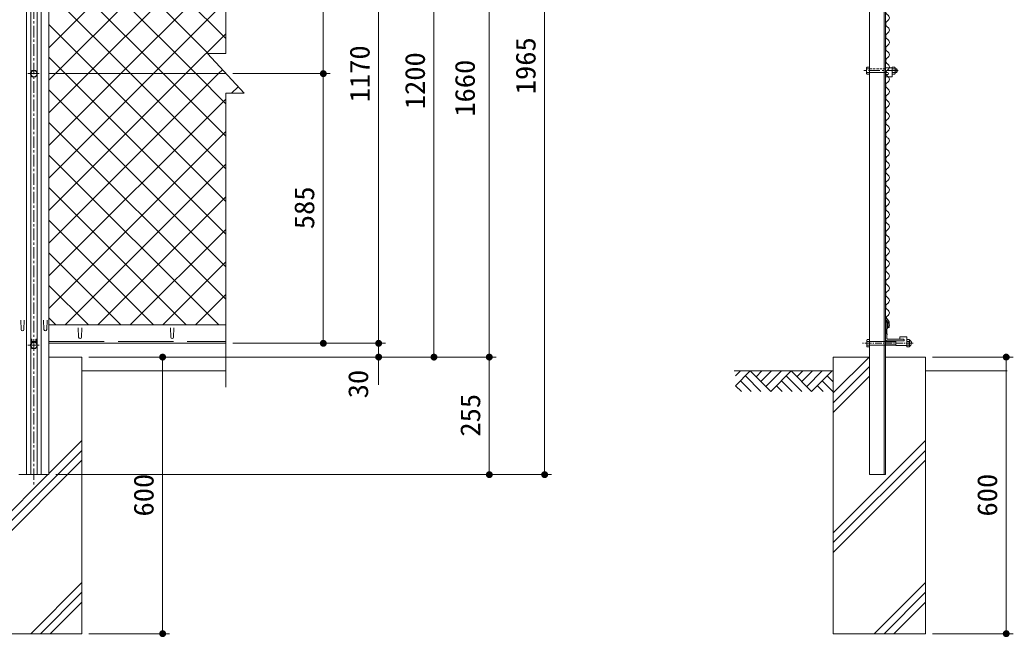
# Model space of a CAD drawing. Units: millimetres at full size. Extents: x -4455 to 4455, y -3150 to 3150.
# Drawn here: x -1538 to 616, y -671 to 668 of the extents above; entities that cross this region are included whole.
import ezdxf
from ezdxf.enums import TextEntityAlignment as Align

# ---------------------------------------------------------------- set-up
doc = ezdxf.new("R2010")
doc.units = ezdxf.units.MM
doc.header["$LTSCALE"] = 20
for name, pattern in [('DASHED', [7.5, 6, -1.5]), ('USER1', [2, 1.25, -0.25, 0.25, -0.25]), ('USER2', [0.375, 0.25, -0.125]), ('USER3', [4.7625, 3.175, -1.5875]), ('USER4', [1.125, 0.75, -0.125, 0.125, -0.125])]:
    doc.linetypes.add(name, pattern=pattern)
for name, color, linetype, lineweight in [('0-0_5寸法', 1, 'Continuous', 18), ('0-1_SUNPOU', 1, 'Continuous', 18), ('0-2_1部材', 3, 'Continuous', 18), ('0-3_2網', 4, 'Continuous', 18), ('0-6_0', 1, 'Continuous', 18), ('0-7_8部品', 7, 'Continuous', 18), ('0-8_GL', 7, 'Continuous', 18), ('0-9_4基礎', 4, 'Continuous', 18), ('0-A_中心線', 1, 'USER1', 18), ('0-B_AMI', 3, 'Continuous', 18)]:
    doc.layers.add(name, color=color, linetype=linetype, lineweight=lineweight)
doc.styles.add('ＭＳ ゴシック', font='')
doc.styles.get('ＭＳ ゴシック').set_extended_font_data('MS Gothic')

# ---------------------------------------------------------------- blocks, each defined once
blk = doc.blocks.new('M1')
at = {"layer": '0-1_SUNPOU'}
blk.add_line((-5, 0), (-38.58, 0), dxfattribs=at)
for points in [[(0, 0), (-5, 0), (-4.96, 0.63)], [(0, 0), (-4.96, -0.63), (-5, 0)], [(0, 0), (-4.96, 0.63), (-4.84, 1.24)], [(0, 0), (-4.84, -1.24), (-4.96, -0.63)], [(0, 0), (-4.84, 1.24), (-4.65, 1.84)], [(0, 0), (-4.65, -1.84), (-4.84, -1.24)], [(0, 0), (-4.65, 1.84), (-4.38, 2.41)], [(0, 0), (-4.38, -2.41), (-4.65, -1.84)], [(0, 0), (-4.38, 2.41), (-4.05, 2.94)], [(0, 0), (-4.05, -2.94), (-4.38, -2.41)], [(0, 0), (-4.05, 2.94), (-3.64, 3.42)], [(0, 0), (-3.64, -3.42), (-4.05, -2.94)], [(0, 0), (-3.64, 3.42), (-3.19, 3.85)], [(0, 0), (-3.19, -3.85), (-3.64, -3.42)], [(0, 0), (-3.19, 3.85), (-2.68, 4.22)], [(0, 0), (-2.68, -4.22), (-3.19, -3.85)], [(0, 0), (-2.68, 4.22), (-2.13, 4.52)], [(0, 0), (-2.13, -4.52), (-2.68, -4.22)], [(0, 0), (-2.13, 4.52), (-1.55, 4.76)], [(0, 0), (-1.55, -4.76), (-2.13, -4.52)], [(0, 0), (-1.55, 4.76), (-0.94, 4.91)], [(0, 0), (-0.94, -4.91), (-1.55, -4.76)], [(0, 0), (-0.94, 4.91), (-0.31, 4.99)], [(0, 0), (-0.31, -4.99), (-0.94, -4.91)], [(0, 0), (-0.31, 4.99), (0.31, 4.99)], [(0, 0), (0.31, -4.99), (-0.31, -4.99)], [(0, 0), (0.31, 4.99), (0.94, 4.91)], [(0, 0), (0.94, 4.91), (1.55, 4.76)], [(0, 0), (1.55, 4.76), (2.13, 4.52)], [(0, 0), (2.13, 4.52), (2.68, 4.22)], [(0, 0), (2.68, 4.22), (3.19, 3.85)], [(0, 0), (3.19, 3.85), (3.64, 3.42)], [(0, 0), (3.64, 3.42), (4.05, 2.94)], [(0, 0), (4.05, 2.94), (4.38, 2.41)], [(0, 0), (4.38, 2.41), (4.65, 1.84)], [(0, 0), (4.65, 1.84), (4.84, 1.24)], [(0, 0), (4.84, 1.24), (4.96, 0.63)], [(0, 0), (4.96, 0.63), (5, 0)], [(0, 0), (0.94, -4.91), (0.31, -4.99)], [(0, 0), (1.55, -4.76), (0.94, -4.91)], [(0, 0), (2.13, -4.52), (1.55, -4.76)], [(0, 0), (2.68, -4.22), (2.13, -4.52)], [(0, 0), (3.19, -3.85), (2.68, -4.22)], [(0, 0), (3.64, -3.42), (3.19, -3.85)], [(0, 0), (4.05, -2.94), (3.64, -3.42)], [(0, 0), (4.38, -2.41), (4.05, -2.94)], [(0, 0), (4.65, -1.84), (4.38, -2.41)], [(0, 0), (4.84, -1.24), (4.65, -1.84)], [(0, 0), (4.96, -0.63), (4.84, -1.24)], [(0, 0), (5, 0), (4.96, -0.63)]]:
    blk.add_solid(points, dxfattribs=at)
blk = doc.blocks.new('GL-マーク')
at = {"layer": '0-6_0'}
for p, q in [((-278.75, -14.14), (-264.61, 0)), ((-278.75, -42.43), (-236.32, 0)), ((-236.32, 0), (-177.24, -59.08)), ((-203.01, 0), (-219.67, -16.66)), ((-174.73, 0), (-205.53, -30.8)), ((-146.45, 0), (-191.38, -44.94)), ((-118.16, 0), (-177.24, -59.08)), ((-118.16, 0), (-59.08, -59.08)), ((-84.85, 0), (-101.51, -16.65)), ((-56.57, 0), (-87.36, -30.8)), ((-28.28, 0), (-73.22, -44.94)), ((0, 0), (-59.08, -59.08)), ((-264.61, -28.28), (-233.81, -59.08)), ((-250.46, -14.14), (-205.53, -59.08)), ((-146.44, -28.28), (-115.65, -59.08)), ((-132.3, -14.14), (-87.37, -59.08)), ((2.51, -59.08), (-28.28, -28.28)), ((3.33, -31.61), (-14.14, -14.14)), ((-278.75, -42.43), (-262.09, -59.08)), ((-160.59, -42.43), (-143.93, -59.08)), ((-25.77, -59.08), (-42.43, -42.43))]:
    blk.add_line(p, q, dxfattribs=at)
blk = doc.blocks.new('NAMIX13')
at = {"layer": '0-B_AMI'}
for centre, start, end in [((-71.1, -133.3), 298.07249, 61.92751), ((71.1, -400), 118.07249, 241.92751), ((71.1, -933.3), 118.07249, 241.92751), ((-71.1, -666.7), 298.07249, 61.92751), ((-71.1, -1200), 298.07249, 61.92751), ((71.1, -1466.7), 118.07249, 241.92751), ((-71.1, -1733.3), 298.07249, 61.92751), ((71.1, -2000), 118.07249, 241.92751), ((-71.1, -2266.7), 298.07249, 61.92751), ((71.1, -2533.3), 118.07249, 241.92751), ((71.1, -3066.7), 118.07249, 241.92751), ((-71.1, -2800), 298.07249, 61.92751), ((-71.1, -3333.3), 298.07249, 61.92751), ((71.1, -3600), 118.07249, 241.92751), ((-71.1, -3866.7), 298.07249, 61.92751), ((71.1, -4133.3), 118.07249, 241.92751), ((-71.1, -4400), 298.07249, 61.92751), ((71.1, -4666.7), 118.07249, 241.92751), ((71.1, -5200), 118.07249, 241.92751), ((-71.1, -4933.3), 298.07249, 61.92751), ((71.1, -5733.3), 118.07249, 241.92751), ((-71.1, -5466.7), 298.07249, 61.92751)]:
    blk.add_arc(centre, 151.1, start, end, dxfattribs=at)

msp = doc.modelspace()

# ---------------------------------------------------------------- linework, layer by layer
at = {"layer": '0-0_5寸法'}
for p, q in [((-519.92, 1596.57), (-519.92, -63.43)), ((-879.92, 551.57), (-879.92, 1136.57)), ((-759.92, -33.43), (-759.92, 1136.57)), ((-639.92, 1136.57), (-639.92, -63.43)), ((-1076.49, 551.57), (-864.92, 551.57)), ((-1076.49, 551.57), (-864.92, 551.57)), ((-879.92, -33.43), (-879.92, 551.57)), ((-759.92, -3.43), (-759.92, 26.57)), ((-1076.49, -33.43), (-744.92, -33.43)), ((-1076.49, -33.43), (-864.92, -33.43)), ((-1076.49, -33.43), (-744.92, -33.43)), ((-759.92, -33.43), (-759.92, -63.43)), ((-1388.7, -63.43), (-624.92, -63.43)), ((-1388.7, -63.43), (-504.92, -63.43)), ((-1388.7, -63.43), (-1213.48, -63.43)), ((-1370.85, -63.43), (-504.92, -63.43)), ((-1228.48, -63.43), (-1228.48, -663.43)), ((-1076.49, -63.43), (-744.92, -63.43)), ((-519.92, -63.43), (-519.92, -318.43)), ((441.13, -63.43), (616.35, -63.43)), ((601.35, -63.43), (601.35, -663.43)), ((-759.92, -93.43), (-759.92, -123.43)), ((-1460.15, -318.43), (-504.92, -318.43)), ((-1388.7, -663.43), (-1213.48, -663.43)), ((441.13, -663.43), (616.35, -663.43))]:
    msp.add_line(p, q, dxfattribs=at)
at = {"layer": '0-2_1部材'}
for p, q in [((-1523.65, 1646.57), (-1523.65, -318.43)), ((-1514.65, 1646.57), (-1514.65, -318.43)), ((-1500.65, 1646.57), (-1500.65, -318.43)), ((-1491.65, 1646.57), (-1491.65, -318.43)), ((-1411.4, 0.07), (-1410.65, -20.43)), ((-1403.9, 0.07), (-1404.65, -20.43)), ((-1211.4, 0.07), (-1210.65, -20.43)), ((-1203.9, 0.07), (-1204.65, -20.43))]:
    msp.add_line(p, q, dxfattribs=at)
at = {"layer": '0-2_1部材', "color": 7}
for p, q in [((-1475.15, 1646.57), (-1475.15, -318.43)), ((304.68, 1646.57), (304.68, -63.43)), ((336.68, 1646.57), (336.68, -318.43)), ((-1475.15, 551.57), (-1091.49, 551.57)), ((-1475.15, 6.57), (-1091.49, 6.57)), ((339.68, 12.18), (341.18, 12.18)), ((342.68, -23.32), (342.68, 10.68)), ((-1475.15, -33.43), (-1091.49, -33.43)), ((341.68, -27.82), (379.68, -27.82)), ((344.18, -24.82), (378.18, -24.82)), ((379.68, -26.32), (379.68, -28.32)), ((304.68, -63.43), (304.68, -318.43)), ((-1540.15, -318.43), (-1475.15, -318.43)), ((339.68, -318.43), (304.68, -318.43))]:
    msp.add_line(p, q, dxfattribs=at)
at = {"layer": '0-2_1部材', "color": 4}
for p, q in [((-1091.49, 1637.09), (-1091.49, 595.1)), ((-1131.49, 595.1), (-1051.49, 508.94)), ((-1091.49, 595.1), (-1131.49, 595.1)), ((-1091.49, 508.94), (-1091.49, -128.51)), ((-1091.49, 508.94), (-1051.49, 508.94))]:
    msp.add_line(p, q, dxfattribs=at)
at = {"layer": '0-2_1部材', "color": 1, "linetype": 'DASHED'}
msp.add_line((-1475.15, -29.43), (-1091.49, -29.43), dxfattribs=at)
at = {"layer": '0-2_1部材', "color": 7}
msp.add_lwpolyline([(339.68, 1646.57), (339.68, -63.43), (339.68, -318.43)], dxfattribs=at)
for centre, radius, start, end in [((341.18, 10.68), 1.5, 0, 90), ((341.68, -25.82), 2, 209.64572, 270), ((344.18, -23.32), 1.5, 179.99992, 270), ((378.18, -26.32), 1.5, 0.01748, 90)]:
    msp.add_arc(centre, radius, start, end, dxfattribs=at)
at = {"layer": '0-2_1部材'}
for centre in [(-1407.65, -20.43), (-1207.65, -20.43)]:
    msp.add_arc(centre, 3, 180, 0, dxfattribs=at)
at = {"layer": '0-3_2網', "color": 1}
for p, q in [((-399.92, -318.43), (-399.92, 1646.57)), ((-1460.15, -318.43), (-384.92, -318.43))]:
    msp.add_line(p, q, dxfattribs=at)
at = {"layer": '0-3_2網'}
for p, q in [((-1091.49, 627.71), (-1475.15, 1011.38)), ((-1475.15, 607.79), (-1091.49, 991.46)), ((-1129.59, 595.1), (-1475.15, 940.67)), ((-1460.66, 551.57), (-1091.49, 920.75)), ((-1156.76, 551.57), (-1475.15, 869.95)), ((-1389.95, 551.57), (-1091.49, 850.03)), ((-1227.48, 551.57), (-1475.15, 799.24)), ((-1319.24, 551.57), (-1091.49, 779.32)), ((-1298.19, 551.57), (-1475.15, 728.53)), ((-1248.53, 551.57), (-1091.49, 708.61)), ((-1368.9, 551.57), (-1475.15, 657.82)), ((-1177.82, 551.57), (-1091.49, 637.9)), ((-1439.61, 551.57), (-1475.15, 587.11)), ((-1475.15, 537.08), (-1460.66, 551.57)), ((-1475.15, 466.37), (-1389.95, 551.57)), ((-1475.15, 395.66), (-1319.24, 551.57)), ((-1475.15, 324.95), (-1248.53, 551.57)), ((-1475.15, 254.24), (-1177.82, 551.57)), ((-1091.49, 203.45), (-1439.61, 551.57)), ((-1091.49, 274.16), (-1368.9, 551.57)), ((-1091.49, 344.87), (-1298.19, 551.57)), ((-1091.49, 415.58), (-1227.48, 551.57)), ((-1091.49, 486.29), (-1156.76, 551.57)), ((-1079.03, 508.94), (-1064.75, 523.22)), ((-1091.49, 132.74), (-1475.15, 516.4)), ((-1475.15, 112.82), (-1091.49, 496.48)), ((-1091.49, 62.03), (-1475.15, 445.69)), ((-1475.15, 42.11), (-1091.49, 425.77)), ((-1106.74, 6.57), (-1475.15, 374.98)), ((-1439.98, 6.57), (-1091.49, 355.06)), ((-1177.45, 6.57), (-1475.15, 304.27)), ((-1369.27, 6.57), (-1091.49, 284.35)), ((-1248.16, 6.57), (-1475.15, 233.56)), ((-1298.56, 6.57), (-1091.49, 213.64)), ((-1318.87, 6.57), (-1475.15, 162.85)), ((-1227.85, 6.57), (-1091.49, 142.93)), ((-1389.58, 6.57), (-1475.15, 92.14)), ((-1157.14, 6.57), (-1091.49, 72.22)), ((-1460.29, 6.57), (-1475.15, 21.43))]:
    msp.add_line(p, q, dxfattribs=at)
msp.add_lwpolyline([(-1475.15, 183.53), (-1107.11, 551.57), (-1098.79, 559.89)], dxfattribs=at)
at = {"layer": '0-7_8部品'}
for p, q in [((298.28, 563.92), (299.39, 565.84)), ((298.28, 552.08), (298.28, 563.92)), ((298.97, 562), (304.68, 562)), ((299.39, 565.84), (304.68, 565.84)), ((304.68, 550.16), (304.68, 565.84)), ((339.68, 564.32), (339.68, 553.82)), ((339.68, 564.32), (353.88, 564.32)), ((353.88, 550.16), (353.88, 565.84)), ((353.88, 564.32), (353.88, 544.32)), ((359.59, 562), (353.88, 562)), ((360.28, 552.08), (360.28, 563.92)), ((360.28, 562), (363.83, 562)), ((363.83, 554), (363.83, 562)), ((298.28, 552.08), (299.39, 550.16)), ((298.97, 554), (304.68, 554)), ((299.39, 550.16), (304.68, 550.16)), ((339.68, 553.82), (343.63, 553.82)), ((339.68, 549.32), (343.63, 549.32)), ((339.68, 549.32), (339.68, 544.32)), ((339.68, 544.32), (353.88, 544.32)), ((359.59, 554), (353.88, 554)), ((359.17, 550.16), (353.88, 550.16)), ((360.28, 552.08), (359.17, 550.16)), ((360.28, 554), (363.83, 554)), ((347.36, 12.97), (339.68, 24.64)), ((-1536.17, 16.72), (-1535.42, -3.78)), ((-1528.67, 16.72), (-1529.42, -3.78)), ((-1486.63, 16.72), (-1485.88, -3.78)), ((-1479.13, 16.72), (-1479.88, -3.78)), ((344.36, 12.07), (339.68, 19.18)), ((344.36, 1.07), (344.36, 12.07)), ((344.36, 1.07), (347.36, 1.07)), ((347.36, 1.07), (347.36, 12.97)), ((370.68, -19.32), (370.68, -24.82)), ((385.68, -19.32), (370.68, -19.32)), ((385.68, -25.32), (385.68, -19.32)), ((-1513.9, -35.13), (-1513.9, -24.2)), ((-1511.9, -29.2), (-1513.9, -29.2)), ((-1513.08, -33.7), (-1513.9, -33.7)), ((-1511.9, -29.43), (-1503.4, -29.43)), ((-1503.4, -24.2), (-1501.4, -24.2)), ((-1503.4, -31.67), (-1503.4, -24.2)), ((-1503.4, -29.2), (-1501.4, -29.2)), ((-1502.23, -33.7), (-1501.4, -33.7)), ((-1501.4, -35.13), (-1501.4, -24.2)), ((299.08, -26.4), (299.7, -25.32)), ((299.08, -40.25), (299.08, -26.4)), ((299.08, -40.25), (299.7, -41.32)), ((304.68, -25.32), (299.7, -25.32)), ((304.68, -29.32), (299.7, -29.32)), ((304.68, -37.32), (299.7, -37.32)), ((304.68, -41.32), (299.7, -41.32)), ((304.68, -41.32), (304.68, -25.32)), ((339.68, -29.32), (361.68, -29.32)), ((339.68, -37.32), (361.68, -37.32)), ((361.68, -38.32), (361.68, -28.32)), ((361.68, -28.32), (379.68, -28.32)), ((361.68, -38.32), (385.68, -38.32)), ((385.68, -41.32), (385.68, -25.32)), ((385.68, -25.32), (390.66, -25.32)), ((385.68, -37.32), (385.68, -29.32)), ((385.68, -29.32), (390.66, -29.32)), ((385.68, -37.32), (390.71, -37.32)), ((385.68, -41.32), (390.66, -41.32)), ((391.28, -40.25), (390.66, -41.32))]:
    msp.add_line(p, q, dxfattribs=at)
at = {"layer": '0-7_8部品', "color": 3, "linetype": 'USER2'}
msp.add_line((304.68, 562), (339.68, 562), dxfattribs=at)
at = {"layer": '0-7_8部品', "color": 1}
for p, q in [((360.28, 561.2), (364.24, 561.2)), ((360.28, 554.8), (364.24, 554.8))]:
    msp.add_line(p, q, dxfattribs=at)
at = {"layer": '0-7_8部品', "color": 1, "linetype": 'USER1'}
for p, q in [((-1521.08, 551.57), (-1494.2, 551.57)), ((367.3, 558), (288.81, 558)), ((-1521.08, -37.88), (-1494.2, -37.88))]:
    msp.add_line(p, q, dxfattribs=at)
at = {"layer": '0-7_8部品', "color": 3, "linetype": 'DASHED'}
msp.add_line((304.68, 554), (339.68, 554), dxfattribs=at)
at = {"layer": '0-7_8部品', "color": 1, "linetype": 'USER4'}
msp.add_line((399.31, -33.32), (288.87, -33.32), dxfattribs=at)
at = {"layer": '0-7_8部品', "color": 3, "linetype": 'USER3'}
for p, q in [((304.68, -29.32), (339.68, -29.32)), ((304.68, -37.32), (339.68, -37.32))]:
    msp.add_line(p, q, dxfattribs=at)
at = {"layer": '0-7_8部品', "color": 4}
for p, q in [((339.68, -30.12), (361.68, -30.12)), ((339.68, -36.52), (361.68, -36.52))]:
    msp.add_line(p, q, dxfattribs=at)
at = {"layer": '0-7_8部品'}
for points in [[(360.28, 563.92), (359.17, 565.84), (353.88, 565.84)], [(-1511.9, -31.67), (-1511.9, -24.2), (-1513.9, -24.2)], [(391.28, -40.25), (391.28, -26.4), (390.66, -25.32)]]:
    msp.add_lwpolyline(points, dxfattribs=at)
at = {"layer": '0-7_8部品', "color": 3}
for points in [[(-1499.81, 551.57), (-1503.73, 558.36), (-1511.57, 558.36), (-1515.49, 551.57), (-1511.57, 544.78), (-1503.73, 544.78)], [(-1499.81, -37.88), (-1503.73, -44.67), (-1511.57, -44.67), (-1515.49, -37.88), (-1511.57, -31.09), (-1503.73, -31.09)]]:
    msp.add_lwpolyline(points, close=True, dxfattribs=at)
for centre in [(-1507.65, 551.57), (-1507.65, -37.88)]:
    msp.add_circle(centre, 6.8, dxfattribs=at)
at = {"layer": '0-7_8部品'}
for centre, radius, start, end in [((301.31, 563.92), 3.03, 180, 219.3382), ((310.28, 558), 12, 160.52878, 199.47122), ((357.25, 563.92), 3.03, 320.6618, 0), ((348.28, 558), 12, 340.52878, 19.47122), ((356.9, 558), 8, 330, 30), ((301.31, 552.08), 3.03, 140.6618, 180), ((343.63, 551.57), 2.25, 270, 90), ((357.25, 552.08), 3.03, 0, 39.3382), ((-1532.42, -3.78), 3, 180, 0), ((-1482.88, -3.78), 3, 180, 0), ((306.31, -26.4), 7.23, 179.99992, 203.88486), ((312.27, -33.32), 13.19, 162.35463, 197.65355), ((306.31, -40.25), 7.23, 156.1122, 179.99992), ((376.85, -33.44), 14.39, 344.30688, 16.61112), ((384.05, -26.4), 7.23, 336.03567, 0), ((384.05, -40.25), 7.27, 0, 23.62772), ((388.25, -33.19), 7.61, 293.49969, 65.96921)]:
    msp.add_arc(centre, radius, start, end, dxfattribs=at)
at = {"layer": '0-8_GL'}
for p, q in [((-1403.7, -93.43), (-1091.49, -93.43)), ((11.41, -93.43), (226.13, -93.43)), ((603.05, -93.43), (426.13, -93.43))]:
    msp.add_line(p, q, dxfattribs=at)
at = {"layer": '0-9_4基礎', "color": 7}
for p, q in [((-1475.15, -63.43), (-1403.7, -63.43)), ((-1403.7, -663.43), (-1403.7, -63.43)), ((226.13, -663.43), (226.13, -63.43)), ((226.13, -63.43), (304.68, -63.43)), ((339.68, -63.43), (426.13, -63.43)), ((426.13, -663.43), (426.13, -63.43)), ((-1603.7, -663.43), (-1403.7, -663.43)), ((226.13, -663.43), (426.13, -663.43))]:
    msp.add_line(p, q, dxfattribs=at)
at = {"layer": '0-9_4基礎'}
for p, q in [((226.13, -141.21), (303.9, -63.43)), ((226.13, -162.42), (304.68, -83.87)), ((226.13, -183.63), (304.68, -105.08)), ((-1475.15, -316.12), (-1403.7, -244.67)), ((226.13, -444.67), (426.13, -244.67)), ((-1603.7, -465.88), (-1403.7, -265.88)), ((226.13, -465.88), (426.13, -265.88)), ((-1603.7, -487.09), (-1403.7, -287.09)), ((226.13, -487.09), (426.13, -287.09)), ((-1603.7, -444.67), (-1477.47, -318.43)), ((-1514.65, -663.43), (-1403.7, -552.49)), ((315.18, -663.43), (426.13, -552.49)), ((-1493.43, -663.43), (-1403.7, -573.7)), ((336.4, -663.43), (426.13, -573.7)), ((-1472.22, -663.43), (-1403.7, -594.91)), ((357.61, -663.43), (426.13, -594.91))]:
    msp.add_line(p, q, dxfattribs=at)
at = {"layer": '0-A_中心線'}
msp.add_line((-1507.65, 1655.2), (-1507.65, -341.27), dxfattribs=at)
at = {"layer": '0-B_AMI'}
for centre, start, end in [((340.32, 112.6), 298.07249, 61.92751), ((347.44, 99.27), 118.07249, 241.92751), ((340.32, 85.94), 298.07249, 61.92751), ((347.44, 72.6), 118.07249, 241.92751), ((340.32, 59.27), 298.07249, 61.92751), ((347.44, 45.94), 118.07249, 241.92751), ((347.44, 19.27), 118.07249, 241.92751), ((340.32, 32.6), 298.07249, 61.92751), ((340.32, 5.94), 298.07249, 61.92751), ((347.44, -7.4), 118.07249, 241.92751)]:
    msp.add_arc(centre, 7.56, start, end, dxfattribs=at)

# ---------------------------------------------------------------- block references
at = {"layer": '0-0_5寸法', "xscale": 1.5, "yscale": 1.5}
for p, rotation in [((-879.92, 551.57), 270), ((-879.92, 551.57), 90), ((-879.92, -33.43), 270), ((-759.92, -33.43), 270), ((-759.92, -33.43), 270), ((-639.92, -63.43), 270), ((-519.92, -63.43), 270), ((-1228.48, -63.43), 90), ((-759.92, -63.43), 90), ((-519.92, -63.43), 90), ((601.35, -63.43), 90), ((-519.92, -318.43), 270), ((-1228.48, -663.43), 270), ((601.35, -663.43), 270)]:
    msp.add_blockref('M1', p, dxfattribs=dict(at, rotation=rotation))
at = {"layer": '0-3_2網', "xscale": 0.05, "yscale": 0.05}
for p in [(343.88, 705.94), (343.88, 412.6)]:
    msp.add_blockref('NAMIX13', p, dxfattribs=at)
at = {"layer": '0-3_2網', "xscale": 1.5, "yscale": 1.5, "rotation": 270}
msp.add_blockref('M1', (-399.92, -318.43), dxfattribs=at)
at = {"layer": '0-8_GL', "xscale": 0.75, "yscale": 0.75}
msp.add_blockref('GL-マーク', (223.48, -93.58), dxfattribs=at)

# ---------------------------------------------------------------- texts
at = {"layer": '0-0_5寸法', "color": 3, "style": 'ＭＳ ゴシック', "width": 1.05}
for s, p in [('1170', (-766.59, 489.32)), ('1200', (-646.59, 474.32)), ('1660', (-538.3, 458.16)), ('585', (-886.59, 214.07)), ('30', (-769.77, -152.8)), ('255', (-526.59, -235.93)), ('600', (-1235.15, -409.18)), ('600', (594.68, -409.18))]:
    msp.add_text(s, height=43.26, rotation=90, dxfattribs=at).set_placement(p, align=Align.BOTTOM_LEFT)
at = {"layer": '0-3_2網', "color": 3, "style": 'ＭＳ ゴシック', "width": 1.05}
msp.add_text('1965', height=43.26, rotation=90, dxfattribs=at).set_placement((-406.59, 506.82), align=Align.BOTTOM_LEFT)

doc.saveas('drawing.dxf')
